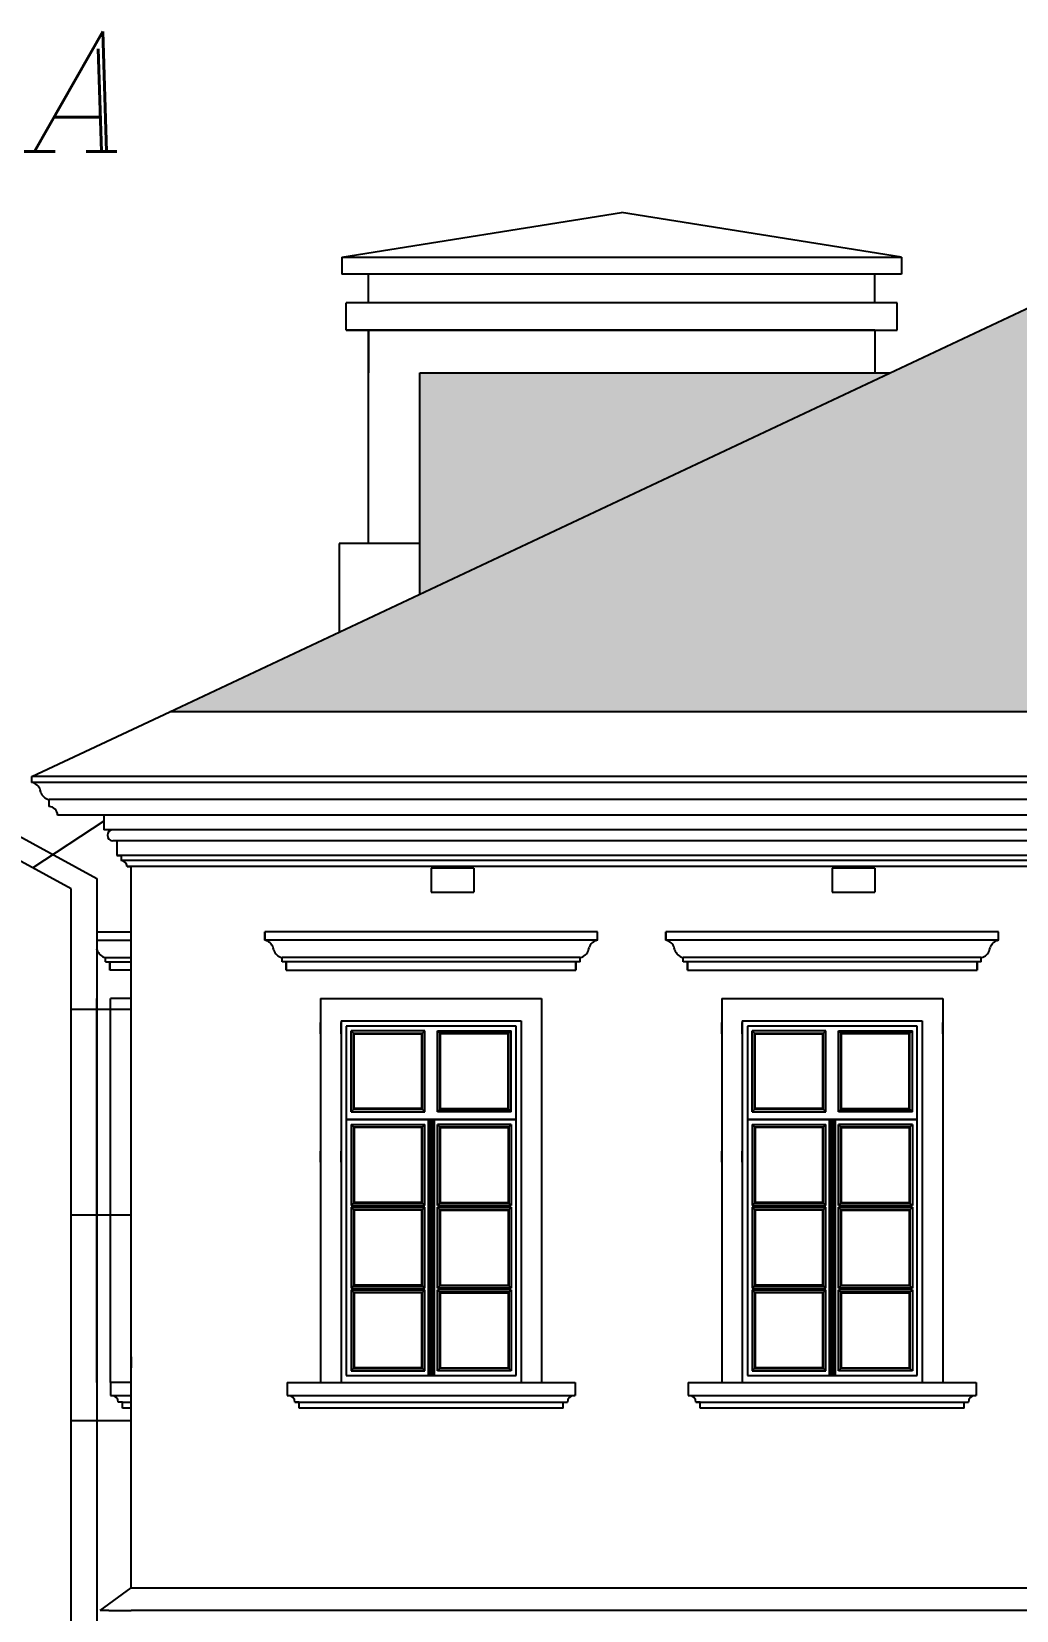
# Model space of a CAD drawing. Header units: millimetres. Extents: x 60 to 102290, y 34 to 65730.
# Drawn here: x 61360 to 67106, y 38097 to 47309 of the extents above; entities that cross this region are included whole.
import ezdxf
from ezdxf.enums import TextEntityAlignment as Align

# ---------------------------------------------------------------- set-up
doc = ezdxf.new("R2010")
doc.units = ezdxf.units.MM
doc.layers.add('hatch', color=251, linetype='Continuous')
doc.layers.add('text', color=177, linetype='Continuous')
doc.styles.add('GOST 2.304', font='romanc.shx', dxfattribs={"oblique": 15})

msp = doc.modelspace()

# ---------------------------------------------------------------- hatches: boundary and pattern name
at = {"layer": 'hatch', "lineweight": 25, "ltscale": 100}
h = msp.add_hatch(dxfattribs=at)
h.set_pattern_fill('AR-RSHKE', color=256, scale=0.499998)
h.set_pattern_definition([(0, (33770.94, -78253.59), (323.84854, 152.39931), [76.19966, -63.49971, 88.8996, -38.09983, 114.29948, -50.79977]), (0, (33847.14, -78247.24), (323.84854, 152.39931), [63.49971, -241.2989, 50.79977, -76.19966]), (0, (33999.54, -78263.12), (323.84854, 152.39931), [38.09983, -393.6982]), (90, (33770.94, -78253.59), (-107.94951, 152.39931), [146.04934, -463.5479]), (90, (33847.14, -78253.59), (-107.94951, 152.39931), [142.87435, -466.7229]), (90, (33910.64, -78253.59), (-107.94951, 152.39931), [133.3494, -476.24785]), (90, (33999.54, -78263.12), (-107.94951, 152.39931), [146.04934, -463.5479]), (90, (34037.64, -78263.12), (-107.94951, 152.39931), [146.04934, -463.5479]), (90, (34151.94, -78253.59), (-107.94951, 152.39931), [139.69937, -469.8979])])
h.paths.add_polyline_path([(69605.5, 46839.8), (62166.5, 43340.5), (77045.6, 43340.5)])
h.paths.add_polyline_path([(69829.3, 45209.5, -0.081706), (70188.8, 45267, -0.081706), (70548.2, 45209.5, -0.31261), (71121.8, 44381.8), (71121.8, 44026.9), (69255.8, 44026.9), (69255.8, 44381.8, -0.31261)], flags=16)
h.paths.add_polyline_path([(69323.3, 44530.9), (69659.8, 44530.9), (69659.8, 44080.9), (69309.8, 44080.9), (69309.8, 44381.8, -0.04517)], flags=0)
h.paths.add_polyline_path([(69329.3, 44560.9, -0.253564), (69847.4, 45158.6, -0.081526), (70188.8, 45213, -0.081526), (70530.2, 45158.6, -0.253564), (71048.2, 44560.9), (70717.8, 44560.9), (70717.8, 45059, 0.019424), (70663.8, 45094.2), (70663.8, 44894.2), (70667.8, 44894.2), (70667.8, 44774.2), (70663.8, 44400.9), (70667.8, 44400.9), (70667.8, 44280.9), (70663.8, 44080.9), (70717.8, 44080.9), (70717.8, 44530.9), (71054.3, 44530.9, -0.045164), (71067.8, 44381.8), (71067.8, 44080.9), (70173.8, 44080.9), (70173.8, 44080.9), (69769.8, 44080.9), (69713.8, 44080.9), (69713.8, 44280.9), (69709.8, 44280.9), (69709.8, 44400.9), (69713.8, 44400.9), (69713.8, 44774.2), (69709.8, 44774.2), (69709.8, 44894.2), (69713.8, 44894.2), (69713.8, 45094.2, 0.019424), (69659.8, 45059), (69659.8, 44560.9)], flags=0)
h.paths.add_polyline_path([(69719.8, 44400.9), (69719.8, 44280.9), (69715.8, 44082.9), (69715.8, 44280.9)], flags=0)
h.paths.add_polyline_path([(69715.8, 44774.2), (69713.8, 44774.2), (69713.8, 44400.9), (69715.8, 44774.2)], flags=0)
h.paths.add_polyline_path([(69769.8, 45061.7, -0.03362), (69864.2, 45105.1), (69864, 45105.1, -0.068434), (70134.8, 45155.8), (70134.8, 44136.9), (69769.8, 44136.9)], flags=0)
h.paths.add_polyline_path([(69931.8, 45125.1), (70134.8, 45125.1), (69960.1, 45132), (70134.8, 45132)], flags=0)
h.paths.add_polyline_path([(70203.8, 45210.9, -0.077976), (70529.5, 45156.7, -0.044408), (70661.8, 45093), (70661.8, 44894.2), (70657.8, 44894.2), (70657.8, 44774.2), (70661.8, 44774.2), (70661.8, 44400.9), (70657.8, 44400.9), (70657.8, 44280.9), (70661.8, 44280.9), (70661.8, 44082.9), (70203.8, 44082.9)], flags=0)
h.paths.add_polyline_path([(70242.8, 45155.8, -0.068434), (70513.6, 45105.1), (70513.3, 45105.1, -0.03362), (70607.8, 45061.7), (70607.8, 44136.9), (70242.8, 44136.9)], flags=0)
h.paths.add_polyline_path([(70242.8, 44250.9), (70607.8, 44250.9), (70242.8, 44244), (70607.8, 44244)], flags=0)
h.paths.add_polyline_path([(76055.7, 45317), (72843.3, 45317), (76055.7, 43806.1)], flags=17)
h.paths.add_polyline_path([(76768.7, 45685.8), (72059.1, 45685.8), (72843.3, 45317), (76055.7, 45317), (76055.7, 43806.1), (77045.6, 43340.5), (80946.2, 43340.5)])
h.paths.add_polyline_path([(80460.9, 44580.5), (78737.5, 44580.5), (80460.9, 43612.9)], flags=17)
h.paths.add_polyline_path([(66368.2, 45317), (63625.7, 45317), (63625.7, 44026.9)], flags=17)

# ---------------------------------------------------------------- linework, layer by layer
at = {"ltscale": 100}
for p, q in [((63170.6, 45992.9), (64802.5, 46252.5)), ((66434.5, 45992.9), (64802.5, 46252.5)), ((63170.6, 45992.9), (66434.5, 45992.9)), ((63170.6, 45992.9), (63170.6, 45892.9)), ((66434.5, 45892.9), (63170.6, 45892.9)), ((63324.5, 45726.3), (63324.5, 45892.9)), ((66280.6, 45726.3), (66280.6, 45892.9)), ((66410.6, 45726.3), (63194.5, 45726.3)), ((63194.5, 45566.3), (63194.5, 45726.3)), ((66280.6, 45566.3), (63194.5, 45566.3)), ((63194.5, 45566.3), (66410.6, 45566.3)), ((63323.4, 45566.3), (63323.4, 44322)), ((63324.5, 45566.3), (63324.5, 45317)), ((66280.6, 45566.3), (66280.6, 45317)), ((63625.7, 45317), (66368.2, 45317)), ((63625.7, 44026.9), (63625.7, 45317)), ((63625.7, 44027.3), (63625.7, 45317)), ((63624.5, 44322), (63154.6, 44322)), ((63154.6, 44322), (63154.6, 43805.8)), ((81620.7, 42961.8), (61361.6, 42961.8)), ((61361.6, 42927.7), (61361.6, 42961.8)), ((73176, 42927.7), (61361.6, 42927.7)), ((61412.9, 42871.6), (61410.3, 42883.7)), ((73088.6, 42827.7), (61461.6, 42827.7)), ((61461.6, 42786.8), (61461.6, 42827.7)), ((61780.6, 42701.6), (61366.4, 42429)), ((73061, 42736.8), (61511.6, 42736.8)), ((61781.8, 42736.8), (61511.6, 42736.8)), ((61781.8, 42736.8), (61781.8, 42651.8)), ((61834.3, 42651.8), (61781.8, 42651.8)), ((73061, 42651.8), (61781.8, 42651.8)), ((61590.6, 42306.8), (61092.7, 42578.3)), ((61242.7, 42639.5), (61740.6, 42368)), ((61856.8, 42586.8), (61834.3, 42586.8)), ((73061, 42586.8), (61834.3, 42586.8)), ((61856.8, 42586.8), (61856.8, 42501.8)), ((61856.8, 42501.8), (61881.8, 42501.8)), ((73061, 42501.8), (61856.8, 42501.8)), ((61881.8, 42501.8), (61881.8, 42471.8)), ((73061, 42471.8), (61881.8, 42471.8)), ((61916.8, 42436.8), (61941.8, 42436.8)), ((73061, 42436.8), (61916.8, 42436.8)), ((61940.6, 38227.8), (61940.6, 42436.8)), ((63940.6, 42426.8), (63690.6, 42426.8)), ((63690.6, 42426.8), (63690.6, 42286.8)), ((63940.6, 42426.8), (63940.6, 42286.8)), ((66280.5, 42426.8), (66030.5, 42426.8)), ((66030.5, 42426.8), (66030.5, 42286.8)), ((66280.5, 42426.8), (66280.5, 42286.8)), ((61590.6, 38320), (61590.6, 42306.8)), ((61740.6, 42368), (61740.6, 38276.8)), ((63690.6, 42286.8), (63940.6, 42286.8)), ((66030.5, 42286.8), (66280.5, 42286.8)), ((61740.6, 42056.8), (61940.6, 42056.8)), ((61740.6, 42006.8), (61940.6, 42006.8)), ((62720.9, 42056.8), (62720.9, 42006.8)), ((64660.9, 42056.8), (62720.9, 42056.8)), ((62720.9, 42006.8), (62720.9, 42056.8)), ((64660.9, 42006.8), (62720.9, 42006.8)), ((64660.9, 42006.8), (64660.9, 42056.8)), ((65060.9, 42056.8), (65060.9, 42006.8)), ((67000.9, 42056.8), (65060.9, 42056.8)), ((65060.9, 42006.8), (65060.9, 42056.8)), ((67000.9, 42006.8), (65060.9, 42006.8)), ((67000.9, 42006.8), (67000.9, 42056.8)), ((61741.9, 41950.8), (61740.6, 41956.8)), ((62772.2, 41950.8), (62769.6, 41962.9)), ((64609.6, 41950.8), (64612.2, 41962.9)), ((65112.2, 41950.8), (65109.6, 41962.9)), ((66949.6, 41950.8), (66952.2, 41962.9)), ((61790.6, 41881.8), (61790.6, 41906.8)), ((61790.6, 41881.8), (61815.6, 41881.8)), ((61815.6, 41881.8), (61815.6, 41831.8)), ((61815.6, 41831.8), (61815.6, 41881.8)), ((61815.6, 41881.8), (61815.6, 41831.8)), ((61940.6, 41831.8), (61815.6, 41831.8)), ((62820.9, 41881.8), (62820.9, 41906.8)), ((62845.9, 41881.8), (62845.9, 41831.8)), ((62845.9, 41831.8), (62845.9, 41881.8)), ((62845.9, 41881.8), (62845.9, 41831.8)), ((62845.9, 41831.8), (64535.9, 41831.8)), ((64535.9, 41831.8), (64535.9, 41881.8)), ((64535.9, 41881.8), (64535.9, 41831.8)), ((64560.9, 41881.8), (64560.9, 41906.8)), ((65160.9, 41881.8), (65160.9, 41906.8)), ((65185.9, 41881.8), (65185.9, 41831.8)), ((65185.9, 41831.8), (65185.9, 41881.8)), ((65185.9, 41881.8), (65185.9, 41831.8)), ((65185.9, 41831.8), (66875.9, 41831.8)), ((66875.9, 41831.8), (66875.9, 41881.8)), ((66875.9, 41881.8), (66875.9, 41831.8)), ((66900.9, 41881.8), (66900.9, 41906.8)), ((61740.6, 39426.8), (61740.6, 41666.8)), ((61940.6, 41666.8), (61820.6, 41666.8)), ((61820.6, 39426.8), (61820.6, 41666.8)), ((63046.1, 41666.8), (63046.1, 39426.8)), ((63046.1, 41666.8), (64335.7, 41666.8)), ((64335.7, 41666.8), (64335.7, 39426.8)), ((65386.1, 41666.8), (65386.1, 39426.8)), ((65386.1, 41666.8), (66675.7, 41666.8)), ((66675.7, 41666.8), (66675.7, 39426.8)), ((61590.6, 41604.3), (61940.6, 41604.3)), ((63046.1, 41461.8), (63046.1, 41526.8)), ((63166.1, 41536.8), (63166.1, 39426.8)), ((63166.1, 41536.8), (64215.7, 41536.8)), ((63166.1, 41461.8), (63166.1, 41526.8)), ((64215.7, 41536.8), (64215.7, 39426.8)), ((65386.1, 41461.8), (65386.1, 41526.8)), ((65506.1, 41536.8), (65506.1, 39426.8)), ((65506.1, 41536.8), (66555.7, 41536.8)), ((65506.1, 41461.8), (65506.1, 41526.8)), ((66555.7, 41536.8), (66555.7, 39426.8)), ((63046.1, 40711.8), (63046.1, 40776.8)), ((63166.1, 40711.8), (63166.1, 40776.8)), ((65386.1, 40711.8), (65386.1, 40776.8)), ((65506.1, 40711.8), (65506.1, 40776.8)), ((61590.6, 40404.3), (61940.6, 40404.3)), ((61940.6, 39576.8), (61940.6, 39511.8)), ((61740.6, 39426.8), (61740.6, 39351.8)), ((61940.6, 39426.8), (61820.6, 39426.8)), ((61820.6, 39426.8), (61820.6, 39351.8)), ((62850.9, 39426.8), (64530.9, 39426.8)), ((62850.9, 39426.8), (62850.9, 39351.8)), ((63166.1, 39426.8), (64215.7, 39426.8)), ((64530.9, 39426.8), (64530.9, 39351.8)), ((65190.9, 39426.8), (66870.9, 39426.8)), ((65190.9, 39426.8), (65190.9, 39351.8)), ((65506.1, 39426.8), (66555.7, 39426.8)), ((66870.9, 39426.8), (66870.9, 39351.8)), ((61820.6, 39351.8), (61940.6, 39351.8)), ((62850.9, 39351.8), (64530.9, 39351.8)), ((65190.9, 39351.8), (66870.9, 39351.8)), ((61890.6, 39311.8), (61865.6, 39311.8)), ((61890.6, 39276.8), (61890.6, 39311.8)), ((61940.6, 39276.8), (61890.6, 39276.8)), ((62920.9, 39311.8), (62895.9, 39311.8)), ((62920.9, 39276.8), (62920.9, 39311.8)), ((64460.9, 39276.8), (62920.9, 39276.8)), ((64460.9, 39311.8), (64485.9, 39311.8)), ((64460.9, 39276.8), (64460.9, 39311.8)), ((65260.9, 39311.8), (65235.9, 39311.8)), ((65260.9, 39276.8), (65260.9, 39311.8)), ((66800.9, 39276.8), (65260.9, 39276.8)), ((66800.9, 39311.8), (66825.9, 39311.8)), ((66800.9, 39276.8), (66800.9, 39311.8)), ((61590.6, 39204.3), (61940.6, 39204.3)), ((61590.6, 34905.3), (61590.6, 38320)), ((61740.6, 38276.8), (61740.6, 34880.8)), ((61760.6, 38096.9), (61940.6, 38227.8)), ((61940.6, 38227.8), (77470.5, 38227.8)), ((61810.6, 38096.9), (61760.6, 38096.9)), ((61810.6, 38096.9), (61940.6, 38096.9)), ((77470.5, 38096.9), (61940.6, 38096.9))]:
    msp.add_line(p, q, dxfattribs=at)
at = {"ltscale": 50}
for p, q in [((66434.5, 45992.9), (66434.5, 45892.9)), ((66410.6, 45566.3), (66410.6, 45726.3))]:
    msp.add_line(p, q, dxfattribs=at)
at = {"ltscale": 4}
for p, q in [((61790.6, 41906.8), (61940.6, 41906.8)), ((61815.6, 41881.8), (61940.6, 41881.8)), ((64560.9, 41906.8), (62820.9, 41906.8)), ((64560.9, 41881.8), (62820.9, 41881.8)), ((66900.9, 41906.8), (65160.9, 41906.8)), ((66900.9, 41881.8), (65160.9, 41881.8)), ((64186.5, 41506.7), (63196.1, 41506.7)), ((63196.1, 41506.7), (63196.1, 39466.8)), ((63224.1, 41006.4), (63224.1, 41478.8)), ((63654.1, 41478.8), (63224.1, 41478.8)), ((63242.1, 41460.7), (63224.1, 41478.7)), ((63238.1, 41464.8), (63640.1, 41464.8)), ((63238.1, 41020.4), (63238.1, 41464.8)), ((63242.1, 41460.8), (63636.1, 41460.8)), ((63242.1, 41024.4), (63242.1, 41460.8)), ((63636.1, 41460.7), (63654.1, 41478.7)), ((63636.1, 41024.4), (63636.1, 41460.8)), ((63640.1, 41020.4), (63640.1, 41464.8)), ((63654.1, 41006.4), (63654.1, 41478.8)), ((63728.1, 41006.4), (63728.1, 41478.8)), ((63728.1, 41478.8), (64158.5, 41478.8)), ((63746.1, 41460.7), (63728.1, 41478.7)), ((64144.5, 41464.8), (63742.1, 41464.8)), ((63742.1, 41020.4), (63742.1, 41464.8)), ((64140.5, 41460.8), (63746.1, 41460.8)), ((63746.1, 41024.4), (63746.1, 41460.8)), ((64140.5, 41460.7), (64158.5, 41478.7)), ((64140.5, 41024.4), (64140.5, 41460.8)), ((64144.5, 41020.4), (64144.5, 41464.8)), ((64158.5, 41006.4), (64158.5, 41478.8)), ((64186.5, 39466.8), (64186.5, 41506.7)), ((64216.1, 41526.8), (64216.1, 41461.8)), ((64336.1, 41461.8), (64336.1, 41526.8)), ((66526.5, 41506.7), (65536.1, 41506.7)), ((65536.1, 41506.7), (65536.1, 39466.8)), ((65564.1, 41006.4), (65564.1, 41478.8)), ((65994.1, 41478.8), (65564.1, 41478.8)), ((65582.1, 41460.7), (65564.1, 41478.7)), ((65578.1, 41464.8), (65980.1, 41464.8)), ((65578.1, 41020.4), (65578.1, 41464.8)), ((65582.1, 41460.8), (65976.1, 41460.8)), ((65582.1, 41024.4), (65582.1, 41460.8)), ((65976.1, 41460.7), (65994.1, 41478.7)), ((65976.1, 41024.4), (65976.1, 41460.8)), ((65980.1, 41020.4), (65980.1, 41464.8)), ((65994.1, 41006.4), (65994.1, 41478.8)), ((66068.1, 41006.4), (66068.1, 41478.8)), ((66068.1, 41478.8), (66498.5, 41478.8)), ((66086.1, 41460.7), (66068.1, 41478.7)), ((66484.5, 41464.8), (66082.1, 41464.8)), ((66082.1, 41020.4), (66082.1, 41464.8)), ((66480.5, 41460.8), (66086.1, 41460.8)), ((66086.1, 41024.4), (66086.1, 41460.8)), ((66480.5, 41460.7), (66498.5, 41478.7)), ((66480.5, 41024.4), (66480.5, 41460.8)), ((66484.5, 41020.4), (66484.5, 41464.8)), ((66498.5, 41006.4), (66498.5, 41478.8)), ((66526.5, 39466.8), (66526.5, 41506.7)), ((66556.1, 41526.8), (66556.1, 41461.8)), ((66676.1, 41461.8), (66676.1, 41526.8)), ((63242.1, 41024.3), (63224.1, 41006.4)), ((63224.1, 41006.4), (63654.1, 41006.4)), ((63640.1, 41020.4), (63238.1, 41020.4)), ((63636.1, 41024.4), (63242.1, 41024.4)), ((63636.1, 41024.3), (63654.1, 41006.4)), ((63746.1, 41024.3), (63728.1, 41006.4)), ((64158.5, 41006.4), (63728.1, 41006.4)), ((63742.1, 41020.4), (64144.5, 41020.4)), ((63746.1, 41024.4), (64140.5, 41024.4)), ((64140.5, 41024.4), (64158.5, 41006.4)), ((65582.1, 41024.3), (65564.1, 41006.4)), ((65564.1, 41006.4), (65994.1, 41006.4)), ((65980.1, 41020.4), (65578.1, 41020.4)), ((65976.1, 41024.4), (65582.1, 41024.4)), ((65976.1, 41024.3), (65994.1, 41006.4)), ((66086.1, 41024.3), (66068.1, 41006.4)), ((66498.5, 41006.4), (66068.1, 41006.4)), ((66082.1, 41020.4), (66484.5, 41020.4)), ((66086.1, 41024.4), (66480.5, 41024.4)), ((66480.5, 41024.4), (66498.5, 41006.4)), ((63196.1, 40963.4), (64186.5, 40963.4)), ((63196.1, 40961.4), (64186.5, 40961.4)), ((63224.1, 40932.4), (63224.1, 40459.8)), ((63224.1, 40932.4), (63654.1, 40932.4)), ((63242.1, 40914.3), (63224.1, 40932.3)), ((63238.1, 40918.4), (63238.1, 40473.8)), ((63238.1, 40918.4), (63640.1, 40918.4)), ((63242.1, 40914.4), (63242.1, 40477.8)), ((63636.1, 40914.4), (63242.1, 40914.4)), ((63636.1, 40914.3), (63654.1, 40932.3)), ((63636.1, 40477.8), (63636.1, 40914.4)), ((63640.1, 40473.8), (63640.1, 40918.4)), ((63654.1, 40459.8), (63654.1, 40932.4)), ((63674.1, 40961.4), (63674.1, 39466.8)), ((63679.1, 40961.4), (63679.1, 39466.8)), ((63685.1, 40961.4), (63685.1, 39466.8)), ((63697.1, 40961.4), (63697.1, 39466.8)), ((63703.1, 40961.4), (63703.1, 39466.8)), ((63708.1, 40961.4), (63708.1, 39466.8)), ((63728.1, 40459.8), (63728.1, 40932.4)), ((64158.5, 40932.4), (63728.1, 40932.4)), ((63746.1, 40914.3), (63728.1, 40932.3)), ((63742.1, 40473.8), (63742.1, 40918.4)), ((64144.5, 40918.4), (63742.1, 40918.4)), ((63746.1, 40477.8), (63746.1, 40914.4)), ((63746.1, 40914.4), (64140.5, 40914.4)), ((64140.5, 40914.3), (64158.5, 40932.3)), ((64140.5, 40914.4), (64140.5, 40477.8)), ((64144.5, 40918.4), (64144.5, 40473.8)), ((64158.5, 40932.4), (64158.5, 40459.8)), ((65536.1, 40963.4), (66526.5, 40963.4)), ((65536.1, 40961.4), (66526.5, 40961.4)), ((65564.1, 40932.4), (65564.1, 40459.8)), ((65564.1, 40932.4), (65994.1, 40932.4)), ((65582.1, 40914.3), (65564.1, 40932.3)), ((65578.1, 40918.4), (65578.1, 40473.8)), ((65578.1, 40918.4), (65980.1, 40918.4)), ((65582.1, 40914.4), (65582.1, 40477.8)), ((65976.1, 40914.4), (65582.1, 40914.4)), ((65976.1, 40914.3), (65994.1, 40932.3)), ((65976.1, 40477.8), (65976.1, 40914.4)), ((65980.1, 40473.8), (65980.1, 40918.4)), ((65994.1, 40459.8), (65994.1, 40932.4)), ((66014.1, 40961.4), (66014.1, 39466.8)), ((66019.1, 40961.4), (66019.1, 39466.8)), ((66025.1, 40961.4), (66025.1, 39466.8)), ((66037.1, 40961.4), (66037.1, 39466.8)), ((66043.1, 40961.4), (66043.1, 39466.8)), ((66048.1, 40961.4), (66048.1, 39466.8)), ((66068.1, 40459.8), (66068.1, 40932.4)), ((66498.5, 40932.4), (66068.1, 40932.4)), ((66086.1, 40914.3), (66068.1, 40932.3)), ((66082.1, 40473.8), (66082.1, 40918.4)), ((66484.5, 40918.4), (66082.1, 40918.4)), ((66086.1, 40477.8), (66086.1, 40914.4)), ((66086.1, 40914.4), (66480.5, 40914.4)), ((66480.5, 40914.3), (66498.5, 40932.3)), ((66480.5, 40914.4), (66480.5, 40477.8)), ((66484.5, 40918.4), (66484.5, 40473.8)), ((66498.5, 40932.4), (66498.5, 40459.8)), ((63242.1, 40477.8), (63224.1, 40459.8)), ((63224.1, 40459.8), (63654.1, 40459.8)), ((63224.1, 40449.8), (63654.1, 40449.8)), ((63224.1, 40449.8), (63224.1, 39977.3)), ((63224.1, 40449.8), (63654.1, 40449.8)), ((63242.1, 40431.8), (63224.1, 40449.7)), ((63238.1, 40473.8), (63640.1, 40473.8)), ((63636.1, 40477.8), (63242.1, 40477.8)), ((63636.1, 40477.8), (63654.1, 40459.8)), ((63636.1, 40431.8), (63654.1, 40449.7)), ((63654.1, 39977.3), (63654.1, 40449.8)), ((63746.1, 40477.8), (63728.1, 40459.8)), ((64158.5, 40459.8), (63728.1, 40459.8)), ((64158.5, 40449.8), (63728.1, 40449.8)), ((63728.1, 39977.3), (63728.1, 40449.8)), ((64158.5, 40449.8), (63728.1, 40449.8)), ((63746.1, 40431.8), (63728.1, 40449.7)), ((64144.5, 40473.8), (63742.1, 40473.8)), ((63746.1, 40477.8), (64140.5, 40477.8)), ((64140.5, 40477.8), (64158.5, 40459.8)), ((64140.5, 40431.8), (64158.5, 40449.7)), ((64158.5, 40449.8), (64158.5, 39977.3)), ((65582.1, 40477.8), (65564.1, 40459.8)), ((65564.1, 40459.8), (65994.1, 40459.8)), ((65564.1, 40449.8), (65994.1, 40449.8)), ((65564.1, 40449.8), (65564.1, 39977.3)), ((65564.1, 40449.8), (65994.1, 40449.8)), ((65582.1, 40431.8), (65564.1, 40449.7)), ((65578.1, 40473.8), (65980.1, 40473.8)), ((65976.1, 40477.8), (65582.1, 40477.8)), ((65976.1, 40477.8), (65994.1, 40459.8)), ((65976.1, 40431.8), (65994.1, 40449.7)), ((65994.1, 39977.3), (65994.1, 40449.8)), ((66086.1, 40477.8), (66068.1, 40459.8)), ((66498.5, 40459.8), (66068.1, 40459.8)), ((66498.5, 40449.8), (66068.1, 40449.8)), ((66068.1, 39977.3), (66068.1, 40449.8)), ((66498.5, 40449.8), (66068.1, 40449.8)), ((66086.1, 40431.8), (66068.1, 40449.7)), ((66484.5, 40473.8), (66082.1, 40473.8)), ((66086.1, 40477.8), (66480.5, 40477.8)), ((66480.5, 40477.8), (66498.5, 40459.8)), ((66480.5, 40431.8), (66498.5, 40449.7)), ((66498.5, 40449.8), (66498.5, 39977.3)), ((63238.1, 40435.8), (63238.1, 39991.3)), ((63238.1, 40435.8), (63640.1, 40435.8)), ((63242.1, 40431.8), (63242.1, 39995.3)), ((63636.1, 40431.8), (63242.1, 40431.8)), ((63636.1, 39995.3), (63636.1, 40431.8)), ((63640.1, 39991.3), (63640.1, 40435.8)), ((63742.1, 39991.3), (63742.1, 40435.8)), ((64144.5, 40435.8), (63742.1, 40435.8)), ((63746.1, 39995.3), (63746.1, 40431.8)), ((63746.1, 40431.8), (64140.5, 40431.8)), ((64140.5, 40431.8), (64140.5, 39995.3)), ((64144.5, 40435.8), (64144.5, 39991.3)), ((65578.1, 40435.8), (65578.1, 39991.3)), ((65578.1, 40435.8), (65980.1, 40435.8)), ((65582.1, 40431.8), (65582.1, 39995.3)), ((65976.1, 40431.8), (65582.1, 40431.8)), ((65976.1, 39995.3), (65976.1, 40431.8)), ((65980.1, 39991.3), (65980.1, 40435.8)), ((66082.1, 39991.3), (66082.1, 40435.8)), ((66484.5, 40435.8), (66082.1, 40435.8)), ((66086.1, 39995.3), (66086.1, 40431.8)), ((66086.1, 40431.8), (66480.5, 40431.8)), ((66480.5, 40431.8), (66480.5, 39995.3)), ((66484.5, 40435.8), (66484.5, 39991.3)), ((63242.1, 39995.3), (63224.1, 39977.3)), ((63238.1, 39991.3), (63640.1, 39991.3)), ((63636.1, 39995.3), (63242.1, 39995.3)), ((63636.1, 39995.3), (63654.1, 39977.3)), ((63746.1, 39995.3), (63728.1, 39977.3)), ((64144.5, 39991.3), (63742.1, 39991.3)), ((63746.1, 39995.3), (64140.5, 39995.3)), ((64140.5, 39995.3), (64158.5, 39977.3)), ((65582.1, 39995.3), (65564.1, 39977.3)), ((65578.1, 39991.3), (65980.1, 39991.3)), ((65976.1, 39995.3), (65582.1, 39995.3)), ((65976.1, 39995.3), (65994.1, 39977.3)), ((66086.1, 39995.3), (66068.1, 39977.3)), ((66484.5, 39991.3), (66082.1, 39991.3)), ((66086.1, 39995.3), (66480.5, 39995.3)), ((66480.5, 39995.3), (66498.5, 39977.3)), ((63224.1, 39977.3), (63654.1, 39977.3)), ((63224.1, 39967.3), (63654.1, 39967.3)), ((63224.1, 39967.3), (63224.1, 39494.8)), ((63224.1, 39967.3), (63654.1, 39967.3)), ((63242.1, 39949.3), (63224.1, 39967.3)), ((63238.1, 39953.3), (63238.1, 39508.8)), ((63238.1, 39953.3), (63640.1, 39953.3)), ((63242.1, 39949.3), (63242.1, 39512.8)), ((63636.1, 39949.3), (63242.1, 39949.3)), ((63636.1, 39949.3), (63654.1, 39967.3)), ((63636.1, 39512.8), (63636.1, 39949.3)), ((63640.1, 39508.8), (63640.1, 39953.3)), ((63654.1, 39494.8), (63654.1, 39967.3)), ((64158.5, 39977.3), (63728.1, 39977.3)), ((64158.5, 39967.3), (63728.1, 39967.3)), ((63728.1, 39494.8), (63728.1, 39967.3)), ((64158.5, 39967.3), (63728.1, 39967.3)), ((63746.1, 39949.3), (63728.1, 39967.3)), ((63742.1, 39508.8), (63742.1, 39953.3)), ((64144.5, 39953.3), (63742.1, 39953.3)), ((63746.1, 39512.8), (63746.1, 39949.3)), ((63746.1, 39949.3), (64140.5, 39949.3)), ((64140.5, 39949.3), (64158.5, 39967.3)), ((64140.5, 39949.3), (64140.5, 39512.8)), ((64144.5, 39953.3), (64144.5, 39508.8)), ((64158.5, 39967.3), (64158.5, 39494.8)), ((65564.1, 39977.3), (65994.1, 39977.3)), ((65564.1, 39967.3), (65994.1, 39967.3)), ((65564.1, 39967.3), (65564.1, 39494.8)), ((65564.1, 39967.3), (65994.1, 39967.3)), ((65582.1, 39949.3), (65564.1, 39967.3)), ((65578.1, 39953.3), (65578.1, 39508.8)), ((65578.1, 39953.3), (65980.1, 39953.3)), ((65582.1, 39949.3), (65582.1, 39512.8)), ((65976.1, 39949.3), (65582.1, 39949.3)), ((65976.1, 39949.3), (65994.1, 39967.3)), ((65976.1, 39512.8), (65976.1, 39949.3)), ((65980.1, 39508.8), (65980.1, 39953.3)), ((65994.1, 39494.8), (65994.1, 39967.3)), ((66498.5, 39977.3), (66068.1, 39977.3)), ((66498.5, 39967.3), (66068.1, 39967.3)), ((66068.1, 39494.8), (66068.1, 39967.3)), ((66498.5, 39967.3), (66068.1, 39967.3)), ((66086.1, 39949.3), (66068.1, 39967.3)), ((66082.1, 39508.8), (66082.1, 39953.3)), ((66484.5, 39953.3), (66082.1, 39953.3)), ((66086.1, 39512.8), (66086.1, 39949.3)), ((66086.1, 39949.3), (66480.5, 39949.3)), ((66480.5, 39949.3), (66498.5, 39967.3)), ((66480.5, 39949.3), (66480.5, 39512.8)), ((66484.5, 39953.3), (66484.5, 39508.8)), ((66498.5, 39967.3), (66498.5, 39494.8)), ((63196.1, 39466.8), (64186.5, 39466.8)), ((63242.1, 39512.8), (63224.1, 39494.8)), ((63224.1, 39494.8), (63654.1, 39494.8)), ((63224.1, 39494.8), (63654.1, 39494.8)), ((63238.1, 39508.8), (63640.1, 39508.8)), ((63238.1, 39508.8), (63640.1, 39508.8)), ((63242.1, 39512.8), (63636.1, 39512.8)), ((63636.1, 39512.8), (63242.1, 39512.8)), ((63636.1, 39512.8), (63654.1, 39494.8)), ((63746.1, 39512.8), (63728.1, 39494.8)), ((64158.5, 39494.8), (63728.1, 39494.8)), ((64158.5, 39494.8), (63728.1, 39494.8)), ((64144.5, 39508.8), (63742.1, 39508.8)), ((64144.5, 39508.8), (63742.1, 39508.8)), ((63746.1, 39512.8), (64140.5, 39512.8)), ((64140.5, 39512.8), (64158.5, 39494.8)), ((65536.1, 39466.8), (66526.5, 39466.8)), ((65582.1, 39512.8), (65564.1, 39494.8)), ((65564.1, 39494.8), (65994.1, 39494.8)), ((65564.1, 39494.8), (65994.1, 39494.8)), ((65578.1, 39508.8), (65980.1, 39508.8)), ((65578.1, 39508.8), (65980.1, 39508.8)), ((65582.1, 39512.8), (65976.1, 39512.8)), ((65976.1, 39512.8), (65582.1, 39512.8)), ((65976.1, 39512.8), (65994.1, 39494.8)), ((66086.1, 39512.8), (66068.1, 39494.8)), ((66498.5, 39494.8), (66068.1, 39494.8)), ((66498.5, 39494.8), (66068.1, 39494.8)), ((66484.5, 39508.8), (66082.1, 39508.8)), ((66484.5, 39508.8), (66082.1, 39508.8)), ((66086.1, 39512.8), (66480.5, 39512.8)), ((66480.5, 39512.8), (66498.5, 39494.8)), ((61890.6, 39311.8), (61940.6, 39311.8)), ((62895.9, 39311.8), (64460.9, 39311.8)), ((65235.9, 39311.8), (66800.9, 39311.8))]:
    msp.add_line(p, q, dxfattribs=at)
at = {"ltscale": 100}
msp.add_lwpolyline([(62166.5, 43340.5), (69605.5, 46839.8), (77045.6, 43340.5)], close=True, dxfattribs=at)
msp.add_lwpolyline([(61361.6, 42961.8), (62166.5, 43340.5)], dxfattribs=at)
for centre, radius, start, end in [((61348.3, 42864), 65, 17.64453, 78.23804), ((61474.8, 42891.3), 65, 197.64453, 258.23804), ((61461.6, 42736.8), 50, 0, 90), ((61834.3, 42619.3), 32.5, 90, 270), ((61881.8, 42436.8), 35, 0, 90), ((62707.7, 41943.2), 65, 17.64453, 78.23804), ((64674.2, 41943.2), 65, 101.76196, 162.35547), ((65047.7, 41943.2), 65, 17.64453, 78.23804), ((67014.2, 41943.2), 65, 101.76196, 162.35547), ((61803.8, 41970.5), 65, 197.64453, 258.23804), ((62834.2, 41970.5), 65, 197.64453, 258.23804), ((64547.7, 41970.5), 65, 281.76196, 342.35547), ((65174.2, 41970.5), 65, 197.64453, 258.23804), ((66887.7, 41970.5), 65, 281.76196, 342.35547), ((61825.6, 39311.8), 40, 0, 90), ((62855.9, 39311.8), 40, 0, 90), ((64525.9, 39311.8), 40, 90, 180), ((65195.9, 39311.8), 40, 0, 90), ((66865.9, 39311.8), 40, 90, 180)]:
    msp.add_arc(centre, radius, start, end, dxfattribs=at)

# ---------------------------------------------------------------- texts
at = {"layer": 'text', "linetype": 'Continuous', "ltscale": 100, "style": 'GOST 2.304', "oblique": 15}
msp.add_text('Facade E-A', height=700, dxfattribs=at).set_placement((58857.3, 46958.7), align=Align.MIDDLE_CENTER)

doc.saveas('drawing.dxf')
